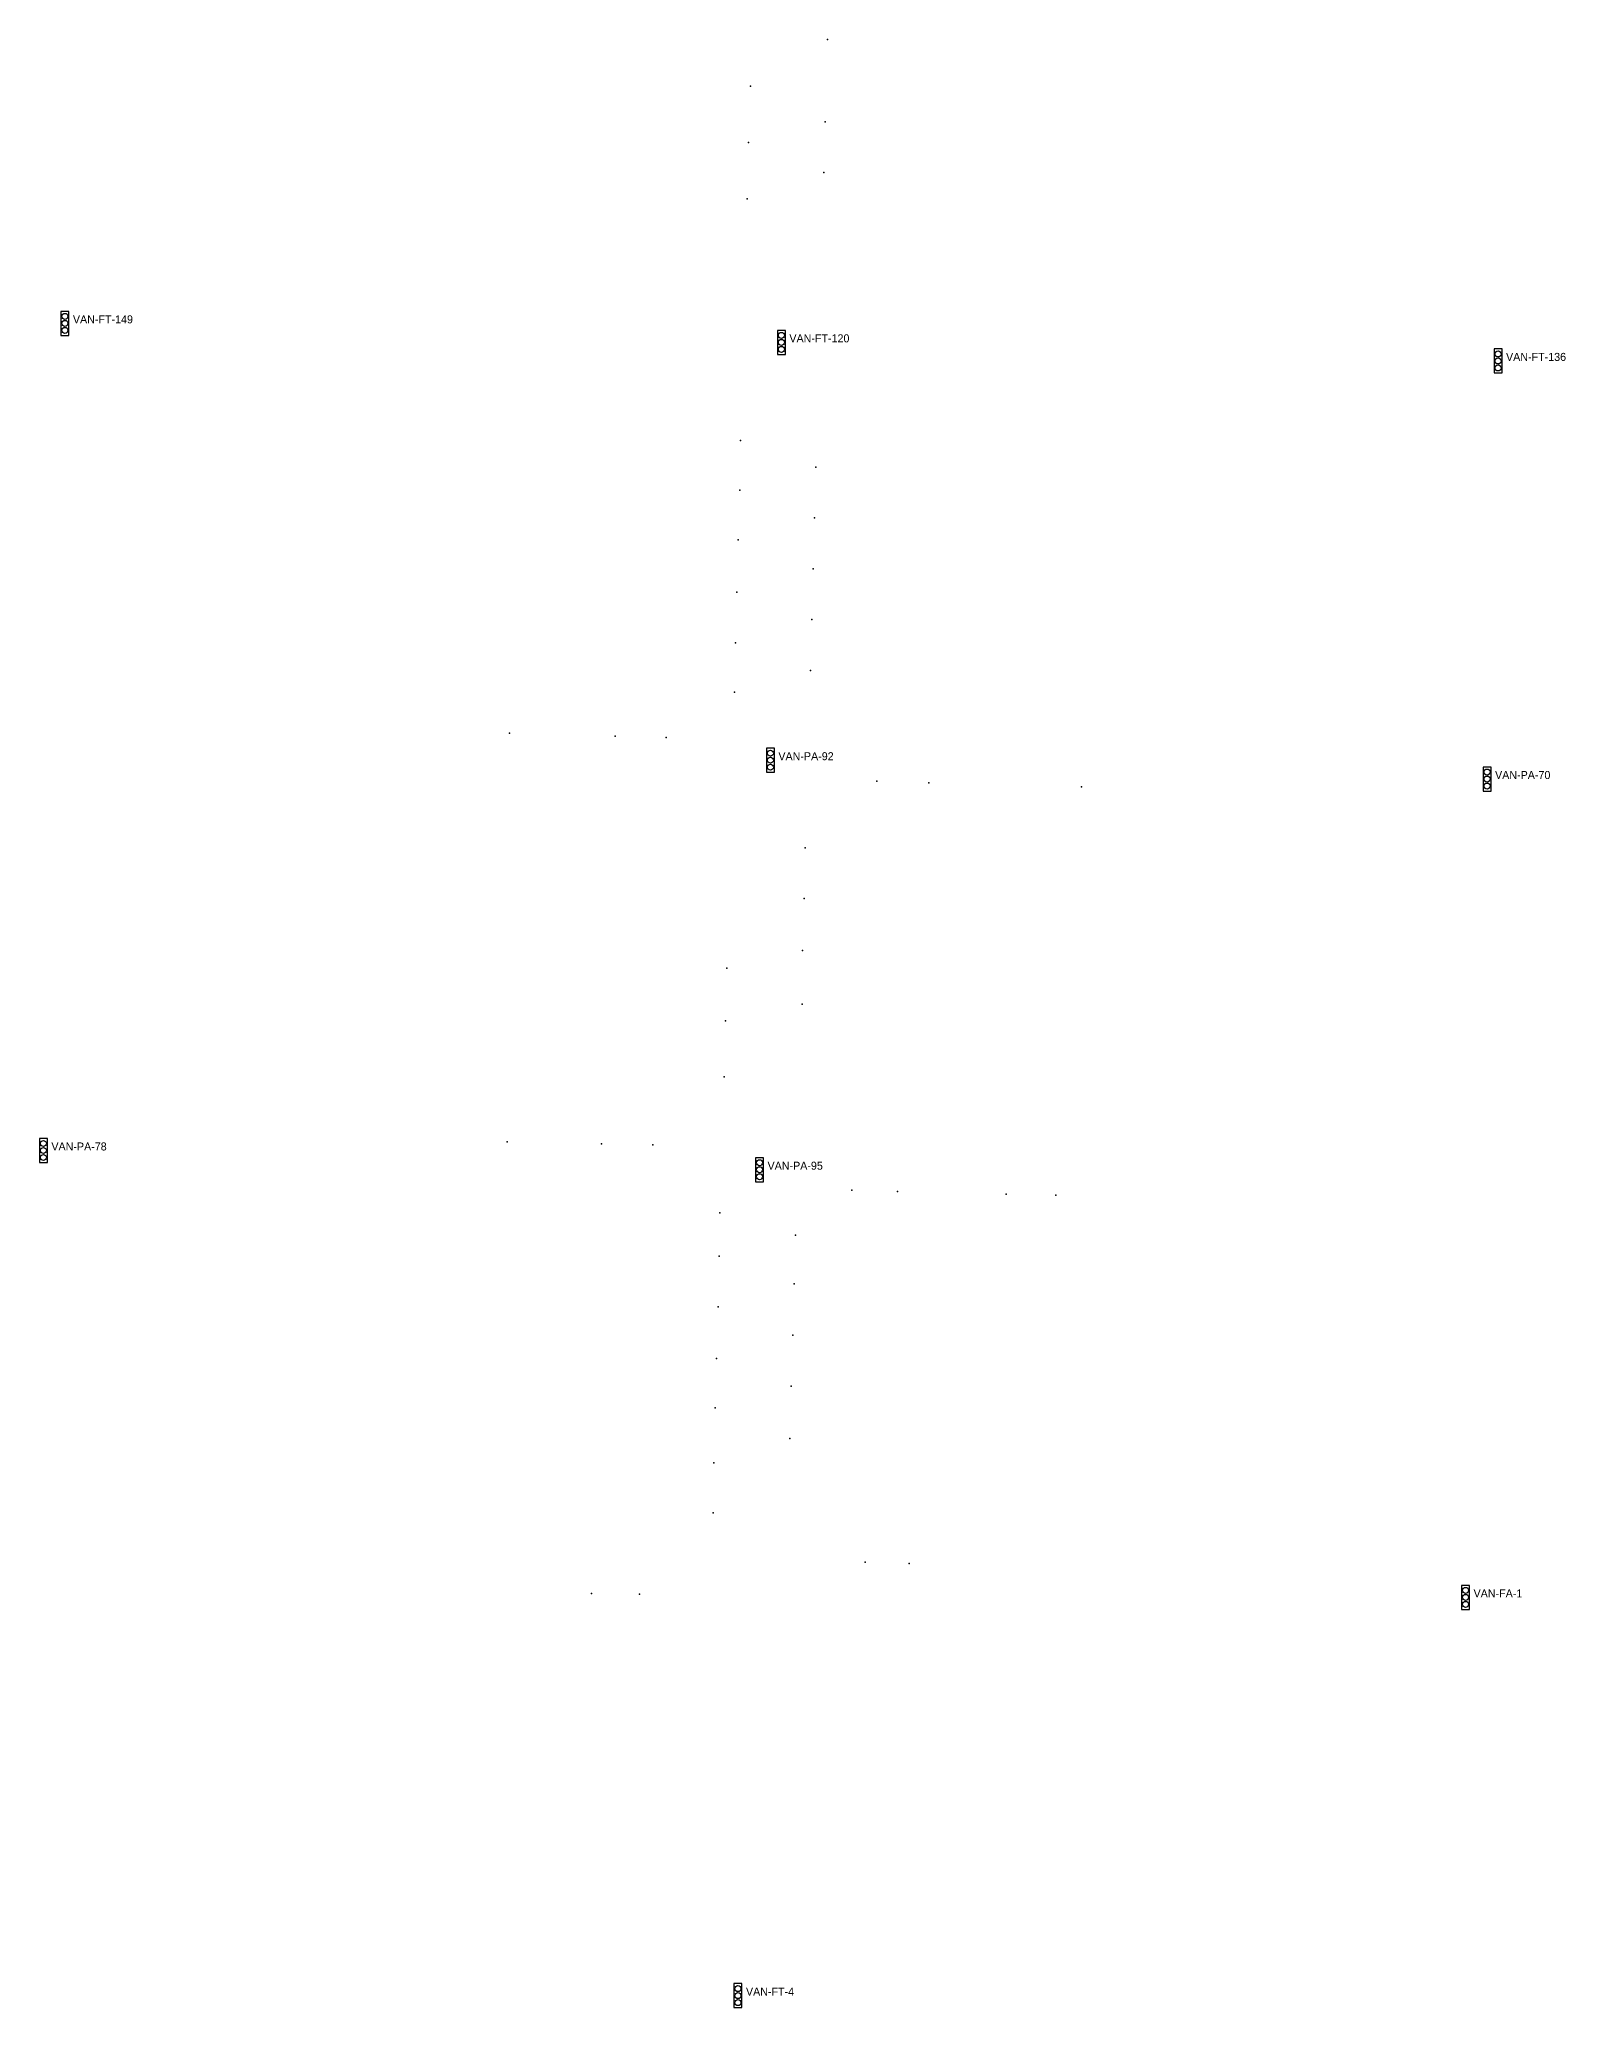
# Model space of a CAD drawing. Header units: inches. Extents: x 486474 to 494239, y 5455982 to 5460069.
# Drawn here: x 489725.4 to 490106.9, y 5456038.2 to 5456530.2 of the extents above; entities that cross this region are included whole.
import ezdxf

# ---------------------------------------------------------------- set-up
doc = ezdxf.new("R2010")
doc.units = ezdxf.units.IN
doc.header["$MEASUREMENT"] = 0
doc.layers.add('Parking Meters', color=10, linetype='Continuous')
doc.layers.add('Traffic Signals', color=10, linetype='Continuous')

msp = doc.modelspace()

# ---------------------------------------------------------------- linework, layer by layer
at = {"layer": 'Parking Meters', "color": 7}
for p in [(489922.34, 5456530.19), (489922.34, 5456530.19), (489903.16, 5456518.45), (489903.16, 5456518.45), (489921.78, 5456509.54), (489902.66, 5456504.37), (489902.66, 5456504.37), (489921.44, 5456496.89), (489921.44, 5456496.89), (489902.32, 5456490.29), (489902.32, 5456490.29), (489900.64, 5456429.91), (489900.64, 5456429.91), (489919.47, 5456423.26), (489919.47, 5456423.26), (489900.43, 5456417.53), (489900.43, 5456417.53), (489919.12, 5456410.6), (489919.12, 5456410.6), (489900.05, 5456405.1), (489900.05, 5456405.1), (489918.8, 5456397.86), (489918.8, 5456397.86), (489899.74, 5456392.02), (489899.74, 5456392.02), (489918.48, 5456385.16), (489918.48, 5456385.16), (489899.38, 5456379.33), (489899.38, 5456379.33), (489918.12, 5456372.42), (489918.12, 5456372.42), (489899.15, 5456366.96), (489842.91, 5456356.75), (489842.91, 5456356.75), (489869.3, 5456356.04), (489869.3, 5456356.04), (489882.08, 5456355.69), (489882.08, 5456355.69), (489934.69, 5456344.76), (489934.69, 5456344.76), (489947.69, 5456344.36), (489947.69, 5456344.36), (489985.85, 5456343.33), (489985.85, 5456343.33), (489916.84, 5456328.11), (489916.84, 5456328.11), (489916.54, 5456315.46), (489916.54, 5456315.46), (489897.23, 5456297.97), (489897.23, 5456297.97), (489916.17, 5456302.43), (489916.17, 5456302.43), (489916.01, 5456288.97), (489916.01, 5456288.97), (489896.91, 5456284.8), (489896.91, 5456284.8), (489896.51, 5456270.81), (489896.51, 5456270.81), (489842.32, 5456254.6), (489842.32, 5456254.6), (489865.88, 5456254.1), (489865.88, 5456254.1), (489878.71, 5456253.8), (489878.71, 5456253.8), (489928.49, 5456242.51), (489928.49, 5456242.51), (489939.91, 5456242.21), (489967.05, 5456241.54), (489967.05, 5456241.54), (489979.48, 5456241.27), (489979.48, 5456241.27), (489895.43, 5456236.84), (489914.37, 5456231.27), (489895.31, 5456226.03), (489895.31, 5456226.03), (489914.04, 5456219.09), (489914.04, 5456219.09), (489895.07, 5456213.32), (489895.07, 5456213.32), (489913.71, 5456206.28), (489913.71, 5456206.28), (489894.66, 5456200.44), (489894.66, 5456200.44), (489913.33, 5456193.49), (489913.33, 5456193.49), (489894.31, 5456188.13), (489894.31, 5456188.13), (489912.97, 5456180.44), (489912.97, 5456180.44), (489893.96, 5456174.38), (489893.96, 5456174.38), (489893.79, 5456161.83), (489931.78, 5456149.5), (489942.8, 5456149.21), (489942.8, 5456149.21), (489863.37, 5456141.72), (489863.37, 5456141.72), (489875.38, 5456141.5), (489875.38, 5456141.5)]:
    msp.add_point(p, dxfattribs=at)
at = {"layer": 'Traffic Signals', "color": 1}
for points in [[(489730.75, 5456456.2), (489732.75, 5456456.2), (489732.75, 5456462.2), (489730.75, 5456462.2)], [(489909.85, 5456451.45), (489911.85, 5456451.45), (489911.85, 5456457.45), (489909.85, 5456457.45)], [(490089, 5456446.81), (490091, 5456446.81), (490091, 5456452.81), (490089, 5456452.81)], [(489907.1, 5456346.99), (489909.1, 5456346.99), (489909.1, 5456352.99), (489907.1, 5456352.99)], [(490086.26, 5456342.29), (490088.26, 5456342.29), (490088.26, 5456348.29), (490086.26, 5456348.29)], [(489725.37, 5456249.43), (489727.37, 5456249.43), (489727.37, 5456255.43), (489725.37, 5456255.43)], [(489904.39, 5456244.62), (489906.39, 5456244.62), (489906.39, 5456250.62), (489904.39, 5456250.62)], [(490080.88, 5456137.71), (490082.88, 5456137.71), (490082.88, 5456143.71), (490080.88, 5456143.71)], [(489899, 5456038.15), (489901, 5456038.15), (489901, 5456044.15), (489899, 5456044.15)]]:
    msp.add_lwpolyline(points, close=True, dxfattribs=at)
for centre in [(489731.75, 5456460.95), (489731.75, 5456459.2), (489731.75, 5456457.45), (489910.85, 5456456.2), (489910.85, 5456454.45), (489910.85, 5456452.7), (490090, 5456451.56), (490090, 5456449.81), (490090, 5456448.06), (489908.1, 5456351.74), (489908.1, 5456349.99), (489908.1, 5456348.24), (490087.26, 5456347.04), (490087.26, 5456345.29), (490087.26, 5456343.54), (489726.37, 5456254.18), (489726.37, 5456252.43), (489726.37, 5456250.68), (489905.39, 5456249.37), (489905.39, 5456247.62), (489905.39, 5456245.87), (490081.88, 5456142.46), (490081.88, 5456140.71), (490081.88, 5456138.96), (489900, 5456042.9), (489900, 5456041.15), (489900, 5456039.4)]:
    msp.add_circle(centre, 0.75, dxfattribs=at)

# ---------------------------------------------------------------- texts
for s, p in [('VAN-FT-149', (489733.75, 5456459.2)), ('VAN-FT-120', (489912.85, 5456454.45)), ('VAN-FT-136', (490092, 5456449.81)), ('VAN-PA-92', (489910.1, 5456349.99)), ('VAN-PA-70', (490089.26, 5456345.29)), ('VAN-PA-78', (489728.37, 5456252.43)), ('VAN-PA-95', (489907.39, 5456247.62)), ('VAN-FA-1', (490083.88, 5456140.71)), ('VAN-FT-4', (489902, 5456041.15))]:
    msp.add_text(s, height=2, dxfattribs=at).set_placement(p)

doc.saveas('drawing.dxf')
